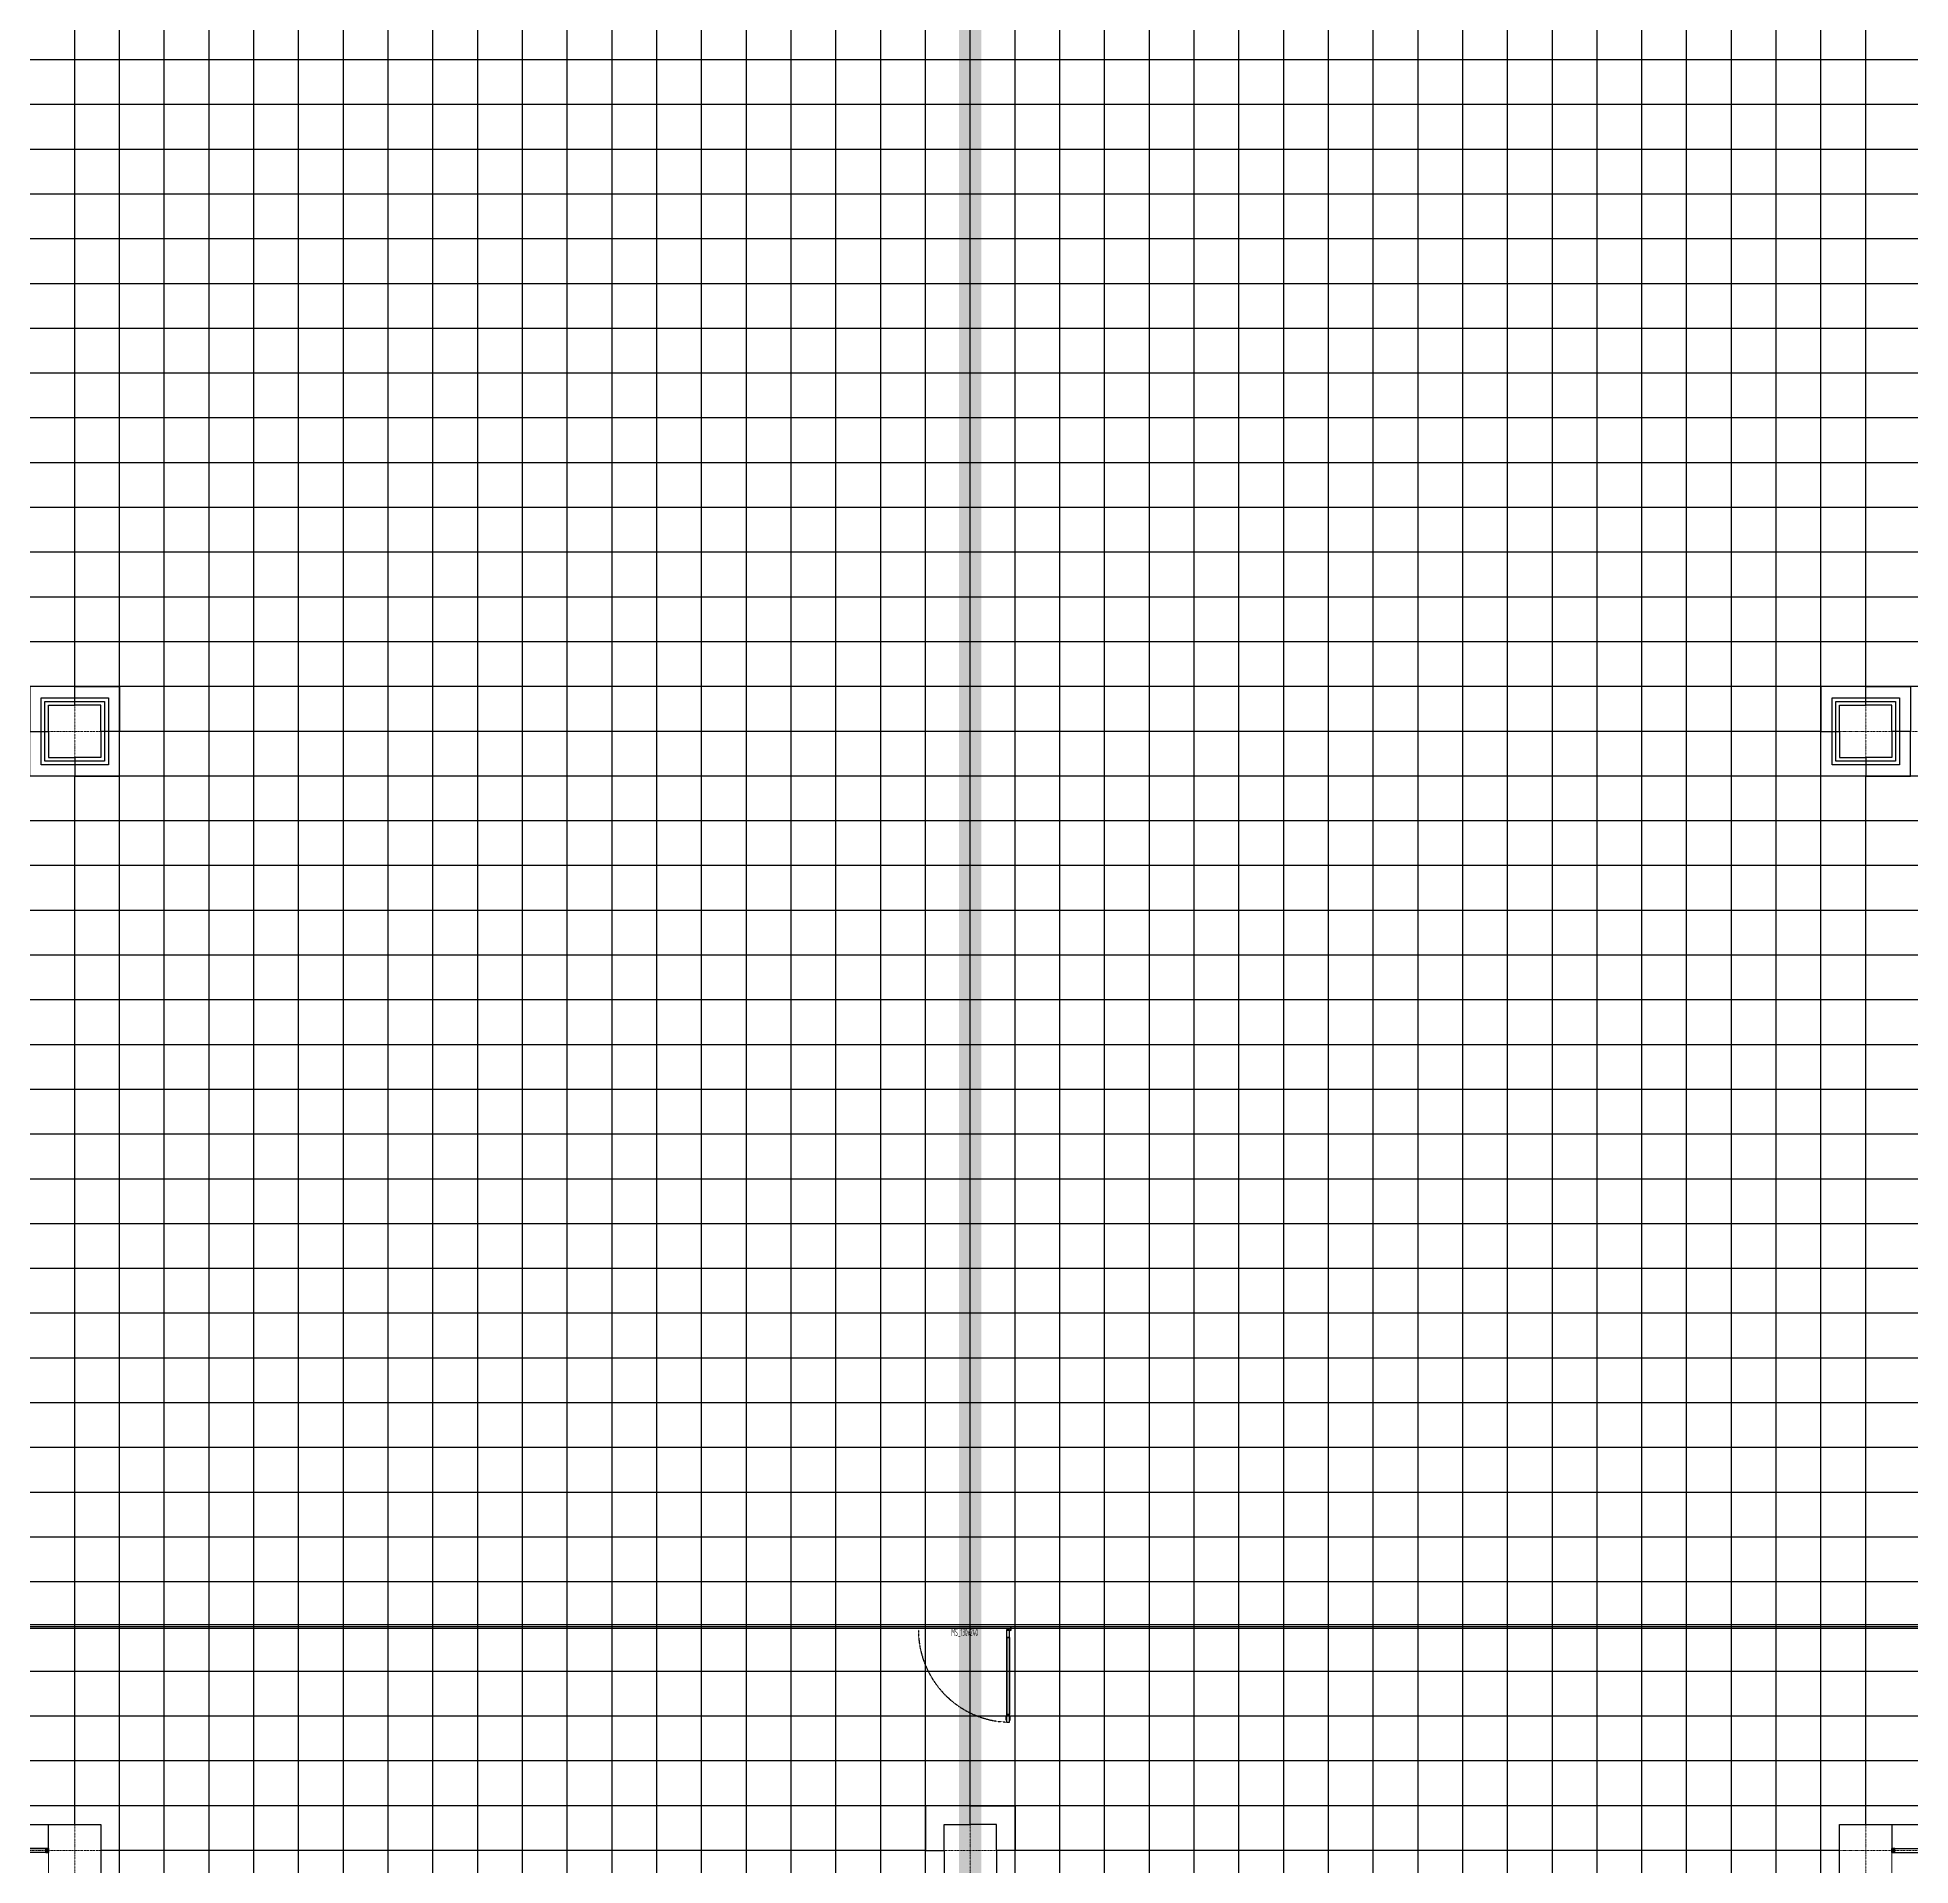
# Model space of a CAD drawing. Extents: x -32000 to 290600, y -96057 to 131250.
# Drawn here: x 126700 to 151800, y -201 to 24300 of the extents above; entities that cross this region are included whole.
import ezdxf
from ezdxf.enums import TextEntityAlignment as Align

# ---------------------------------------------------------------- set-up
doc = ezdxf.new("R2010")
doc.units = 0
for name, pattern in [('DIVIDE', [1.25, 0.5, -0.25, 0, -0.25, 0, -0.25]), ('H12PL3$0$JJP_三點線', [0.9, 0.3, -0.15, 0, -0.15, 0, -0.15, 0, -0.15]), ('XFDP30-200K$0$HIDDEN', [0.3, 0.2, -0.1])]:
    doc.linetypes.add(name, pattern=pattern)
for name, color, linetype in [('area code', 5, 'Continuous'), ('H12PL3$0$S-COL', 252, 'Continuous'), ('H12PL3$0$S-GRID', 252, 'Continuous'), ('XFDP30-200K$0$A-Door (200K)', 2, 'Continuous'), ('XFDP30-200K$0$A-Partition-Col (200K)', 1, 'Continuous'), ('XFDP30-200K$0$A-W-P1S (200K)', 2, 'Continuous'), ('XFDP30-200K$0$A-W-R1 (Rockwool) (200K)', 2, 'Continuous'), ('XFDR30-200K$0$A-R-Plan (200K_Abnormal)', 141, 'Continuous'), ('XFDR30-200K$0$A-R-Plan(200K)', 141, 'Continuous')]:
    doc.layers.add(name, color=color, linetype=linetype)
doc.layers.add('XFDP30-200K$0$A-Area (200K)', color=7, linetype='Continuous', plot=False)
doc.layers.add('XFDR30-200K$0$A-Area (200K)', color=171, linetype='Continuous', plot=False)
doc.styles.add('XFDP30-200K$0$AA-TXT', font='isocp.shx', dxfattribs={"width": 0.8, "bigfont": 'china.shx'})

# ---------------------------------------------------------------- blocks, each defined once
blk = doc.blocks.new('XFDP30-200K$0$TP1-50-Partition_Col-side')
blk.add_lwpolyline([(-2.5, -4), (-2.5, -3.9), (-2.6, -3.9), (-2.5, -3), (-2.5, -0.3), (-2.4, -0.2), (-0.7, -0.2), (-0.5, -0.2), (-0.1, -0.2), (0, -0.2), (0, -0.2), (0.5, -0.2), (0.6, -0.2), (2.4, -0.2), (2.5, -0.3), (2.5, -3), (2.6, -3.9), (2.5, -3.9), (2.5, -4), (2.7, -4), (2.7, 0), (-2.7, 0), (-2.7, -4)], close=True)
for points in [[(-1.6, -2.1), (-2.3, -2.1, 0.414213), (-2.4, -2.2), (-2.4, -3.6), (-2.5, -3.6), (-2.5, -2.2, -0.414213), (-2.3, -2), (-1.6, -2), (-1.6, -2.1)], [(1.6, -2.1), (2.3, -2.1, -0.414213), (2.4, -2.2), (2.4, -3.6), (2.5, -3.6), (2.5, -2.2, 0.414213), (2.3, -2), (1.6, -2), (1.6, -2.1)]]:
    blk.add_lwpolyline(points, format="xyb")
blk.add_lwpolyline([(2.2, -3.6), (-2.2, -3.6, -0.414214), (-2.3, -3.5), (-2.3, -2.6, -0.414214), (-2.2, -2.5), (-1.3, -2.5, 0.414214), (-1.1, -2.3), (-1.1, -2.2, 0.414214), (-1.3, -2.1), (-1.9, -2.1), (-1.9, -2.1), (-1.3, -2.1, -0.414214), (-1.2, -2.2), (-1.2, -2.3, -0.414214), (-1.3, -2.4), (-2.2, -2.4, 0.414214), (-2.4, -2.6), (-2.4, -3.5, 0.414214), (-2.2, -3.6), (2.2, -3.6, 0.414214), (2.4, -3.5), (2.4, -2.6, 0.414214), (2.2, -2.4), (1.3, -2.4, -0.414214), (1.2, -2.3), (1.2, -2.2, -0.414214), (1.3, -2.1), (1.9, -2.1), (1.9, -2.1), (1.3, -2.1, 0.414214), (1.1, -2.2), (1.1, -2.3, 0.414214), (1.3, -2.5), (2.2, -2.5, -0.414214), (2.3, -2.6), (2.3, -3.5, -0.414214)], format="xyb", close=True)
blk = doc.blocks.new('XFDP30-200K$0$GAD2205')
blk.add_lwpolyline([(0, 1), (0, 1), (-18, 1, -0.414214), (-18, 2), (-18, 3, -0.414214), (-18, 3), (-14, 3, 0.414214), (-13, 4), (-13, 4, 0.414214), (-14, 4), (-18, 4, -0.414214), (-18, 5), (-18, 12, -0.414214), (-18, 12), (-18, 12, 0.414214), (-18, 12), (-18, 14, 0.72636), (-19, 14), (-19, 13, 0.158507), (-19, 13), (-19, 0, 0.414214), (-19, 0), (19, 0, 0.414214), (19, 0), (19, 13, 0.158507), (19, 13), (19, 14, 0.72636), (18, 14), (18, 12, 0.414214), (18, 12, -0.414214), (18, 12), (18, 5, -0.414214), (18, 4), (14, 4, 0.414214), (13, 4), (13, 4, 0.414214), (14, 3), (18, 3, -0.414214), (18, 3), (18, 2, -0.414214), (18, 1), (0, 1)], format="xyb", close=True)
blk = doc.blocks.new('XFDP30-200K$0$Door-S130a')
for p, q in [((8.8, 120.4), (8.8, 125.3)), ((8.8, 125.3), (9.6, 125.3)), ((9.6, 120.4), (8.8, 120.4)), ((9.6, 125.3), (9.6, 120.4))]:
    blk.add_line(p, q)
at = {"ltscale": 5}
for points in [[(8.8, 117.8), (8.8, 127.9), (4.8, 127.9), (4.8, 117.8)], [(5, 117.5), (5, 14.8), (5, 14.8), (5, 117.5)], [(8.6, 14.8), (8.5, 14.8), (8.5, 117.5), (8.6, 117.5)], [(8.8, 4.3), (8.8, 14.4), (4.8, 14.4), (4.8, 4.3)]]:
    blk.add_lwpolyline(points, close=True, dxfattribs=at)
blk.add_lwpolyline([(4.8, 120.4), (4.8, 125.3), (4, 125.3), (4, 120.4)], close=True)
blk.add_lwpolyline([(4.8, 117.9), (4.8, 116.7, 0.158507), (4.9, 116.7), (4.9, 116.5, 0.72636), (5, 116.6), (5, 116.7, 0.414214), (5, 116.7, -0.414214), (4.9, 116.8), (4.9, 117.5, -0.414214), (5, 117.5), (5.4, 117.5, 0.414214), (5.4, 117.5), (5.4, 117.6, 0.414214), (5.4, 117.6), (5, 117.6, -0.414214), (4.9, 117.6), (4.9, 117.8, -0.414214), (5, 117.8), (6.8, 117.8), (6.8, 117.8), (6.8, 117.8), (8.6, 117.8, -0.414214), (8.6, 117.8), (8.6, 117.6, -0.414214), (8.6, 117.6), (8.2, 117.6, 0.414214), (8.1, 117.6), (8.1, 117.5, 0.414214), (8.2, 117.5), (8.6, 117.5, -0.414214), (8.6, 117.5), (8.6, 116.8, -0.414214), (8.6, 116.7), (8.6, 116.7, 0.414214), (8.6, 116.7), (8.6, 116.6, 0.72636), (8.6, 116.5), (8.7, 116.7, 0.158507), (8.7, 116.7), (8.7, 117.9, 0.414214), (8.7, 117.9), (4.9, 117.9, 0.414214)], format="xyb", close=True, dxfattribs=at)
at = {"ltscale": 500}
for points in [[(3.2, -0.6), (3.2, 3.9), (3, 3.9), (3, -0.6)], [(8.5, 4.8), (4, 4.8), (4, 4.6), (8.5, 4.6)]]:
    blk.add_lwpolyline(points, close=True, dxfattribs=at)
at = {"linetype": 'XFDP30-200K$0$HIDDEN', "ltscale": 0.1}
blk.add_arc((3.4, 4.4), 123.6, 0, 86.7594, dxfattribs=at)
at = {"ltscale": 500, "extrusion": (0, 0, -1)}
blk.add_ellipse((3.4, 4.4), major_axis=(-0.495, 0.495), ratio=1, start_param=5.497787, end_param=11.780972, dxfattribs=at)
at = {"ltscale": 5, "xscale": 0.1000000000058208, "yscale": 0.1000000000058208, "zscale": 0.1000000000058208}
blk.add_blockref('XFDP30-200K$0$GAD2205', (6.8, 14.3), dxfattribs=at)
at = {"color": 9, "style": 'XFDP30-200K$0$AA-TXT', "width": 0.45}
blk.add_attdef('130X240', text='', height=10, dxfattribs=at).set_placement((65, 10), align=Align.MIDDLE_CENTER)
blk = doc.blocks.new('XFDP30-200K')
at = {"layer": 'XFDP30-200K$0$A-Area (200K)'}
blk.add_lwpolyline([(174600, 89650), (43650, 89650), (43650, 85450), (18450, 85450), (18450, 60390), (23000, 60390), (23000, 55815), (18449, 55815), (18449, 350), (127550, 350), (127550, -2100), (150850, -2100), (150850, 350), (174600, 350)], close=True, dxfattribs=at)
at = {"layer": 'XFDP30-200K$0$A-W-P1S (200K)'}
for p, q in [((167375, 3025, 0), (18625, 3025)), ((167375, 2975, 0), (18575, 2975))]:
    blk.add_line(p, q, dxfattribs=at)
for points in [[(126750, 15450), (127650, 15450), (127650, 14550), (126750, 14550)], [(126800, 15400), (127600, 15400), (127600, 14600), (126800, 14600)], [(150750, 15450), (151650, 15450), (151650, 14550), (150750, 14550)], [(150800, 15400), (151600, 15400), (151600, 14600), (150800, 14600)]]:
    blk.add_lwpolyline(points, close=True, dxfattribs=at)
at = {"layer": 'XFDP30-200K$0$A-W-R1 (Rockwool) (200K)'}
for p, q in [((126850, 25, 0), (119150, 25, 0)), ((151550, 25, 0), (159250, 25, 0)), ((126850, -25, 0), (119150, -25, 0)), ((151550, -25, 0), (159250, -25, 0))]:
    blk.add_line(p, q, dxfattribs=at)
at = {"layer": 'XFDP30-200K$0$A-Door (200K)'}
ref = blk.add_blockref('XFDP30-200K$0$Door-S130a', (139775, 3000), dxfattribs=dict(at, xscale=10, yscale=10, zscale=10, rotation=180))
ref.add_attrib('130X240', 'MS_130x240', dxfattribs={"layer": '0', "color": 9, "height": 100, "style": 'XFDP30-200K$0$AA-TXT', "width": 0.45}).set_placement((139125, 2925), align=Align.MIDDLE_CENTER)
at = {"layer": 'XFDP30-200K$0$A-Partition-Col (200K)', "yscale": 10, "zscale": 10}
for p, xscale, rotation in [((126850, 0), 10, 270), ((151550, 0), -10, 90)]:
    blk.add_blockref('XFDP30-200K$0$TP1-50-Partition_Col-side', p, dxfattribs=dict(at, xscale=xscale, rotation=rotation))
blk = doc.blocks.new('H12PL3')
at = {"layer": 'H12PL3$0$S-COL', "lineweight": 0, "flags": 128}
for points in [[(126850, 14650), (127550, 14650), (127550, 15350), (126850, 15350)], [(150850, 14650), (151550, 14650), (151550, 15350), (150850, 15350)], [(126850, -350), (127550, -350), (127550, 350), (126850, 350)], [(138850, -350), (139550, -350), (139550, 350), (138850, 350)], [(150850, 350), (150850, -350), (151550, -350), (151550, 350)]]:
    blk.add_lwpolyline(points, close=True, dxfattribs=at)
at = {"layer": 'H12PL3$0$S-GRID', "linetype": 'H12PL3$0$JJP_三點線', "lineweight": 0}
for p, q in [((127200, 128250), (127200, -28000)), ((139200, 128250), (139200, -28000)), ((151200, 128250), (151200, -28000)), ((-29000, 15000), (289600, 15000)), ((-29000, 0), (289600, 0))]:
    blk.add_line(p, q, dxfattribs=at)
blk.add_blockref('XFDP30-200K', (0, 0))
blk = doc.blocks.new('XFDR30-200K')
at = {"layer": 'XFDR30-200K$0$A-Area (200K)', "elevation": 0}
blk.add_lwpolyline([(119150, 25), (126850, 25), (126850, 350), (127550, 350), (127550, -350), (127225, -350), (127225, -2350), (151175, -2350), (151175, -350), (150850, -350), (150850, 350), (151550, 350), (151550, 25), (159250, 25), (159250, 350), (159950, 350), (159950, 25), (166200, 25), (166200, 13200), (174600, 13200), (174600, 89975)], dxfattribs=at)
at = {"layer": 'XFDR30-200K$0$A-R-Plan (200K_Abnormal)'}
for points in [[(127200, 15600), (126600, 15600), (126600, 15000), (126850, 15000), (126850, 15350), (127200, 15350)], [(127200, 15600), (127800, 15600), (127800, 15000), (127550, 15000), (127550, 15350), (127200, 15350)], [(151200, 15600), (150600, 15600), (150600, 15000), (150850, 15000), (150850, 15350), (151200, 15350)], [(151200, 15600), (151800, 15600), (151800, 15000), (151550, 15000), (151550, 15350), (151200, 15350)], [(127200, 14400), (126600, 14400), (126600, 15000), (126850, 15000), (126850, 14650), (127200, 14650)], [(127200, 14400), (127800, 14400), (127800, 15000), (127550, 15000), (127550, 14650), (127200, 14650)], [(151200, 14400), (150600, 14400), (150600, 15000), (150850, 15000), (150850, 14650), (151200, 14650)], [(151200, 14400), (151800, 14400), (151800, 15000), (151550, 15000), (151550, 14650), (151200, 14650)], [(139200, 600), (138600, 600), (138600, 0), (138850, 0), (138850, 350), (139200, 350)], [(139200, 600), (139800, 600), (139800, 0), (139550, 0), (139550, 350), (139200, 350)], [(139200, -600), (138600, -600), (138600, 0), (138850, 0), (138850, -350), (139200, -350)], [(139200, -600), (139800, -600), (139800, 0), (139550, 0), (139550, -350), (139200, -350)]]:
    blk.add_lwpolyline(points, close=True, dxfattribs=at)
at = {"layer": 'XFDR30-200K$0$A-R-Plan(200K)'}
for p, q in [((127800, -2350), (127800, 89975, 0)), ((128400, -2350), (128400, 89975, 0)), ((129000, -2350), (129000, 89975, 0)), ((129600, -2350), (129600, 89975, 0)), ((130200, -2350), (130200, 89975, 0)), ((130800, -2350), (130800, 89975, 0)), ((131400, -2350), (131400, 89975, 0)), ((132000, -2350), (132000, 89975, 0)), ((132600, -2350), (132600, 89975, 0)), ((133200, -2350), (133200, 89975, 0)), ((133800, -2350), (133800, 89975, 0)), ((134400, -2350), (134400, 89975, 0)), ((135000, -2350), (135000, 89975, 0)), ((135600, -2350), (135600, 89975, 0)), ((136200, -2350), (136200, 89975, 0)), ((136800, -2350), (136800, 89975, 0)), ((137400, -2350), (137400, 89975, 0)), ((138000, -2350), (138000, 89975, 0)), ((138600, -2350), (138600, 89975, 0)), ((139800, -2350), (139800, 89975, 0)), ((140400, -2350), (140400, 89975, 0)), ((141000, -2350), (141000, 89975, 0)), ((141600, -2350), (141600, 89975, 0)), ((142200, -2350), (142200, 89975, 0)), ((142800, -2350), (142800, 89975, 0)), ((143400, -2350), (143400, 89975, 0)), ((144000, -2350), (144000, 89975, 0)), ((144600, -2350), (144600, 89975, 0)), ((145200, -2350), (145200, 89975, 0)), ((145800, -2350), (145800, 89975, 0)), ((146400, -2350), (146400, 89975, 0)), ((147000, -2350), (147000, 89975, 0)), ((147600, -2350), (147600, 89975, 0)), ((148200, -2350), (148200, 89975, 0)), ((148800, -2350), (148800, 89975, 0)), ((149400, -2350), (149400, 89975, 0)), ((150000, -2350), (150000, 89975, 0)), ((150600, -2350), (150600, 89975, 0)), ((139200, 600), (139200, 89650)), ((127200, 15600), (127200, 29400)), ((151200, 15600), (151200, 29400)), ((174600, 24000), (18449, 24000)), ((174600, 23400), (18449, 23400)), ((174600, 22800), (18449, 22800)), ((174600, 22200), (18449, 22200)), ((174600, 21600), (18449, 21600)), ((174600, 21000), (18449, 21000)), ((174600, 20400), (18449, 20400)), ((174600, 19800), (18449, 19800)), ((174600, 19200), (18449, 19200)), ((174600, 18600), (18449, 18600)), ((174600, 18000), (18449, 18000)), ((174600, 17400), (18449, 17400)), ((174600, 16800), (18449, 16800)), ((174600, 16200), (18449, 16200)), ((174600, 15600), (18449, 15600)), ((150600, 15000), (127800, 15000)), ((174600, 14400), (18449, 14400)), ((127200, 350), (127200, 14400)), ((151200, 350), (151200, 14400)), ((174600, 13800), (18449, 13800)), ((166200, 13200), (18449, 13200)), ((166200, 12600), (18449, 12600)), ((166200, 12000), (18449, 12000)), ((166200, 11400), (18449, 11400)), ((166200, 10800), (18449, 10800)), ((166200, 10200), (18449, 10200)), ((166200, 9600), (18449, 9600)), ((166200, 9000), (18449, 9000)), ((166200, 8400), (18449, 8400)), ((166200, 7800), (18449, 7800)), ((166200, 7200), (18449, 7200)), ((166200, 6600), (18449, 6600)), ((166200, 6000), (18449, 6000)), ((166200, 5400), (18449, 5400)), ((166200, 4800), (18449, 4800)), ((166200, 4200), (18449, 4200)), ((166200, 3600), (18449, 3600)), ((166200, 3000), (18449, 3000)), ((166200, 2400), (18449, 2400)), ((166200, 1800), (18449, 1800)), ((166200, 1200), (18449, 1200)), ((166200, 600), (18449, 600)), ((138600, 0), (127550, 0)), ((150850, 0), (139800, 0))]:
    blk.add_line(p, q, dxfattribs=at)

msp = doc.modelspace()

# ---------------------------------------------------------------- linework, layer by layer
at = {"layer": 'area code', "color": 5, "linetype": 'DIVIDE', "const_width": 300}
msp.add_lwpolyline([(139200, 103179), (139200, -9579)], dxfattribs=at)

# ---------------------------------------------------------------- block references
for name in ['H12PL3', 'XFDR30-200K']:
    msp.add_blockref(name, (0, 0))

doc.saveas('drawing.dxf')
